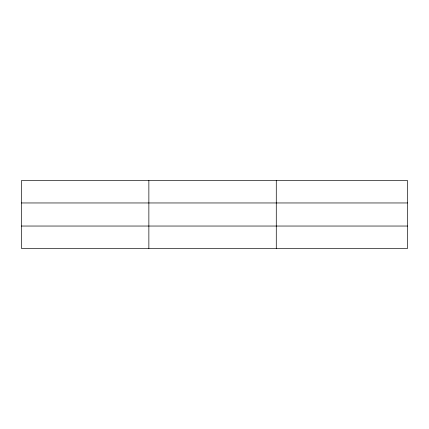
<?xml version="1.0" encoding="UTF-8"?>
<svg xmlns="http://www.w3.org/2000/svg" width="429" height="429" viewBox="0 0 429 429"><rect width="100%" height="100%" fill="white"/><g stroke="black" fill="none" stroke-linecap="round" stroke-linejoin="round"><path stroke-width="0.64" d="M148.863 180.561L148.863 248.439M276.276 180.561L276.276 248.439M407.55 202.96L407.55 180.561L21.45 180.561L21.45 248.439L407.55 248.439L407.55 202.96L21.45 202.96M21.45 226.04L407.55 226.04"/></g></svg>
